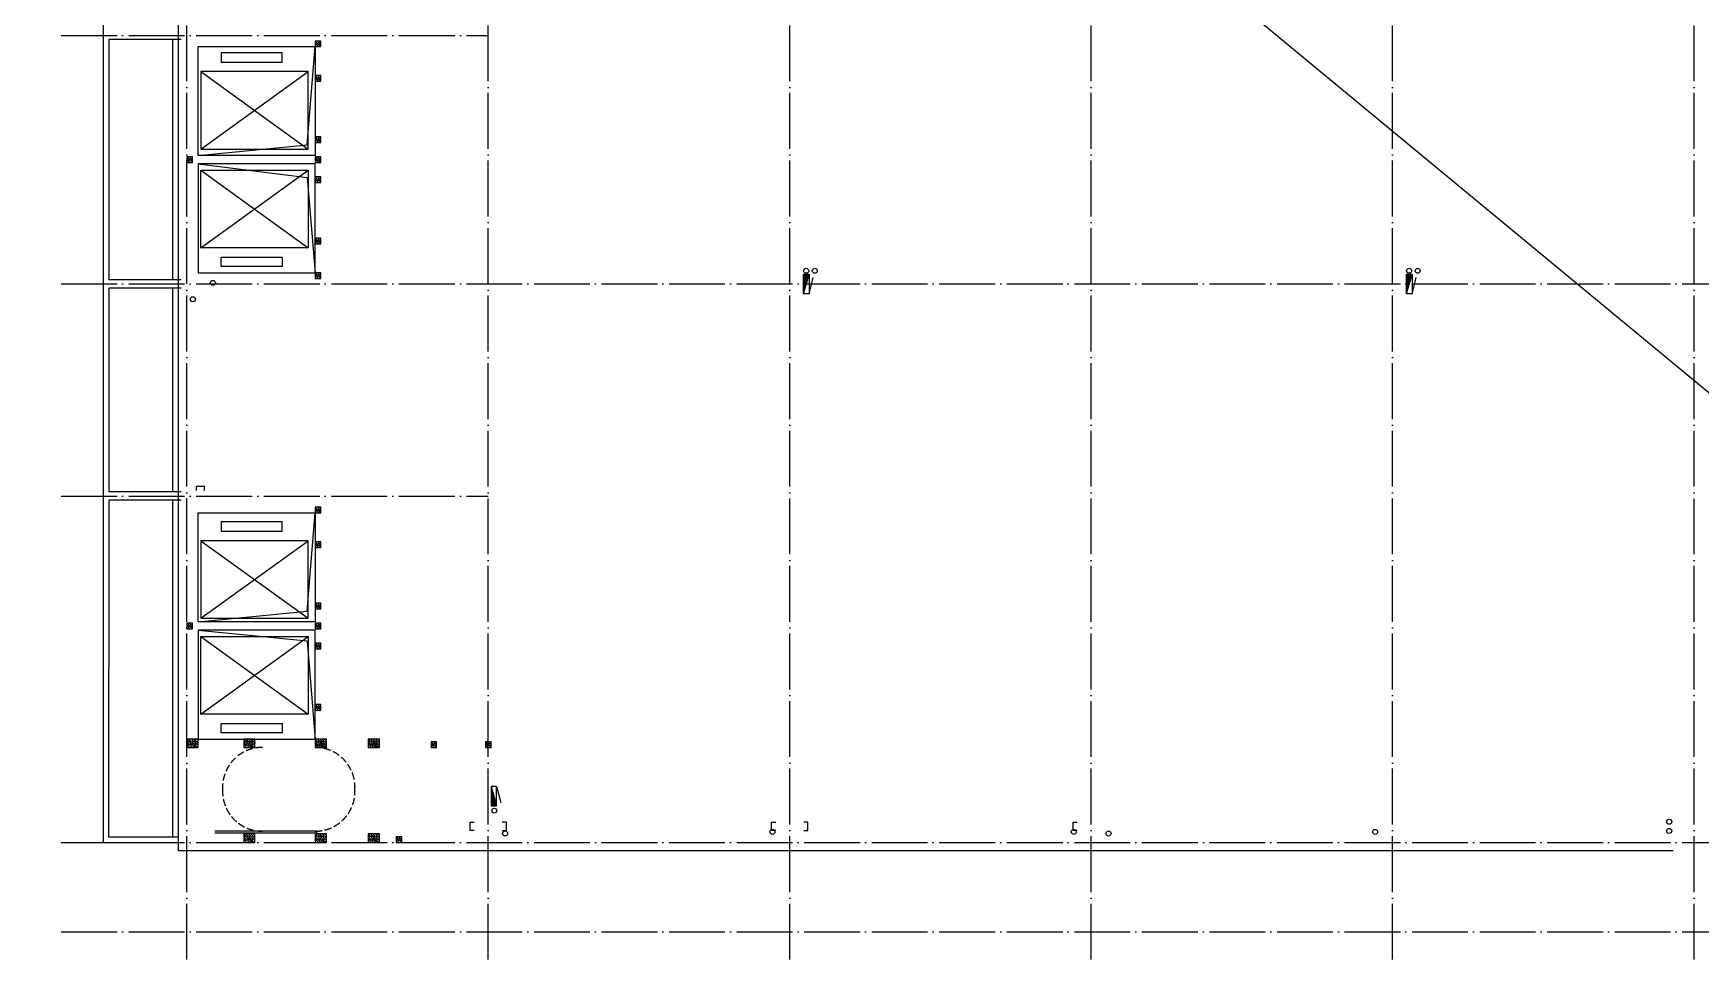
# Model space of a CAD drawing. Extents: x 6843040 to 15500510, y -6507076 to -4940511.
# Drawn here: x 8049001 to 8108738, y -5554702 to -5521528 of the extents above; entities that cross this region are included whole.
import ezdxf

# ---------------------------------------------------------------- set-up
doc = ezdxf.new("R2010")
doc.units = 0
doc.header["$LTSCALE"] = 1000
doc.header["$MEASUREMENT"] = 0
doc.linetypes.add('DASH', pattern=[0.35, 0.25, -0.1])
doc.linetypes.add('DOTE', pattern=[2.42, 2, -0.2, 0.02, -0.2])
for name, color, linetype in [('COLUMN', 10, 'Continuous'), ('DIM_SYMB', 3, 'Continuous'), ('DOTE', 8, 'DOTE'), ('E_LINE_6', 11, 'Continuous'), ('EQUIP_消火栓', 7, 'Continuous'), ('EVTR', 2, 'Continuous'), ('FLOOR', 9, 'Continuous'), ('plan-1', 40, 'Continuous'), ('PUB_HATCH', 8, 'Continuous'), ('S_SURFACE', 6, 'Continuous'), ('STAIR', 2, 'Continuous'), ('VPIPE-消防', 1, 'Continuous'), ('VPIPE-雨水', 4, 'Continuous'), ('建筑细线', 5, 'Continuous')]:
    doc.layers.add(name, color=color, linetype=linetype)
doc.layers.add('DIM_MODI', color=6, linetype='Continuous', plot=False)

# ---------------------------------------------------------------- blocks, each defined once
blk = doc.blocks.new('2GZ')
at = {"layer": 'PUB_HATCH'}
h = blk.add_hatch(dxfattribs=at)
h.set_pattern_fill('钢筋混凝土', color=256, scale=25, angle=90, style=0)
h.set_pattern_definition([(134.999998, (-1437775.3, -19107.36), (-44.194175, -44.194172), []), (140, (-1437775.3, -19107.36), (15.68804, 179.315045), [18.75, -206.25]), (85, (-1437775.3, -19107.36), (-188.048035, -34.68783), [15, -165]), (190.4514, (-1437774, -19092.42), (-172.35988, 144.62735), [15.93505, -175.28553]), (136.1842, (-1437825.3, -19107.36), (41.37976, 266.81026), [28.125, -309.375]), (186.6356, (-1437821.85, -19085.13), (-243.52946, 233.66568), [23.90257, -262.92825]), (81.1842, (-1437825.3, -19107.36), (-243.52964, 233.6655), [22.5, -247.5]), (111, (-1437812.8, -19082.36), (100.65473, 149.22676), [18.75, -206.25]), (56, (-1437812.8, -19082.36), (-181.28751, 60.82884), [15, -165]), (161.4514, (-1437804.41, -19069.93), (-80.63262, 210.05566), [15.93505, -175.28553]), (127.499998, (-1437775.3, -19107.36), (-83.223463, 3.039967), [0, -163, 0, -167.5, 0, -165.625]), (97.499998, (-1437775.3, -19107.36), (-98.602926, 65.767388), [0, -95.5, 0, -159.25, 0, -63.125]), (57.499998, (-1437775.3, -19163.11), (5.638722, 133.455609), [0, -62.5, 0, -195, 0, -258.75]), (47.499998, (-1437775.3, -19188.11), (-25.02624, 145.796543), [0, -81.25, 0, -129.5, 0, -183.75])])
edge = h.paths.add_edge_path()
edge.add_line((-1131359, 248374), (-1131559, 248374))
edge.add_line((-1131359, 248374), (-1131359, 248574))
edge.add_line((-1131359, 248574), (-1131559, 248574))
edge.add_line((-1131559, 248574), (-1131559, 248374))
h = blk.add_hatch(dxfattribs=at)
h.set_pattern_fill('钢筋混凝土', color=256, scale=25, angle=90, style=0)
h.set_pattern_definition([(134.999998, (-1437775.3, -20342.36), (-44.194175, -44.194172), []), (140, (-1437775.3, -20342.36), (15.68804, 179.315045), [18.75, -206.25]), (85, (-1437775.3, -20342.36), (-188.048035, -34.68783), [15, -165]), (190.4514, (-1437774, -20327.42), (-172.35988, 144.62735), [15.93505, -175.28553]), (136.1842, (-1437825.3, -20342.36), (41.37976, 266.81026), [28.125, -309.375]), (186.6356, (-1437821.85, -20320.13), (-243.52946, 233.66568), [23.90257, -262.92825]), (81.1842, (-1437825.3, -20342.36), (-243.52964, 233.6655), [22.5, -247.5]), (111, (-1437812.8, -20317.36), (100.65473, 149.22676), [18.75, -206.25]), (56, (-1437812.8, -20317.36), (-181.28751, 60.82884), [15, -165]), (161.4514, (-1437804.41, -20304.93), (-80.63262, 210.05566), [15.93505, -175.28553]), (127.499998, (-1437775.3, -20342.36), (-83.223463, 3.039967), [0, -163, 0, -167.5, 0, -165.625]), (97.499998, (-1437775.3, -20342.36), (-98.602926, 65.767388), [0, -95.5, 0, -159.25, 0, -63.125]), (57.499998, (-1437775.3, -20398.11), (5.638722, 133.455609), [0, -62.5, 0, -195, 0, -258.75]), (47.499998, (-1437775.3, -20423.11), (-25.02624, 145.796543), [0, -81.25, 0, -129.5, 0, -183.75])])
edge = h.paths.add_edge_path()
edge.add_line((-1131359, 247139), (-1131559, 247139))
edge.add_line((-1131359, 247139), (-1131359, 247339))
edge.add_line((-1131359, 247339), (-1131559, 247339))
edge.add_line((-1131559, 247339), (-1131559, 247139))
h = blk.add_hatch(dxfattribs=at)
h.set_pattern_fill('钢筋混凝土', color=256, scale=25, angle=90, style=0)
h.set_pattern_definition([(134.999998, (-1437775.3, -22542.36), (-44.194175, -44.194172), []), (140, (-1437775.3, -22542.36), (15.68804, 179.315045), [18.75, -206.25]), (85, (-1437775.3, -22542.36), (-188.048035, -34.68783), [15, -165]), (190.4514, (-1437774, -22527.42), (-172.35988, 144.62735), [15.93505, -175.28553]), (136.1842, (-1437825.3, -22542.36), (41.37976, 266.81026), [28.125, -309.375]), (186.6356, (-1437821.85, -22520.13), (-243.52946, 233.66568), [23.90257, -262.92825]), (81.1842, (-1437825.3, -22542.36), (-243.52964, 233.6655), [22.5, -247.5]), (111, (-1437812.8, -22517.36), (100.65473, 149.22676), [18.75, -206.25]), (56, (-1437812.8, -22517.36), (-181.28751, 60.82884), [15, -165]), (161.4514, (-1437804.42, -22504.93), (-80.63262, 210.05566), [15.93505, -175.28553]), (127.499998, (-1437775.3, -22542.36), (-83.223463, 3.039967), [0, -163, 0, -167.5, 0, -165.625]), (97.499998, (-1437775.3, -22542.36), (-98.602926, 65.767388), [0, -95.5, 0, -159.25, 0, -63.125]), (57.499998, (-1437775.3, -22598.11), (5.638722, 133.455609), [0, -62.5, 0, -195, 0, -258.75]), (47.499998, (-1437775.3, -22623.11), (-25.02624, 145.796543), [0, -81.25, 0, -129.5, 0, -183.75])])
edge = h.paths.add_edge_path()
edge.add_line((-1131359, 244939), (-1131559, 244939))
edge.add_line((-1131359, 244939), (-1131359, 245139))
edge.add_line((-1131359, 245139), (-1131559, 245139))
edge.add_line((-1131559, 245139), (-1131559, 244939))
h = blk.add_hatch(dxfattribs=at)
h.set_pattern_fill('钢筋混凝土', color=256, scale=25, angle=90, style=0)
h.set_pattern_definition([(134.999998, (-1442375.3, -23257.36), (-44.194175, -44.194172), []), (140, (-1442375.3, -23257.36), (15.68804, 179.315045), [18.75, -206.25]), (85, (-1442375.3, -23257.36), (-188.048035, -34.68783), [15, -165]), (190.4514, (-1442374, -23242.42), (-172.35988, 144.62735), [15.93505, -175.28553]), (136.1842, (-1442425.3, -23257.36), (41.37976, 266.81026), [28.125, -309.375]), (186.6356, (-1442421.85, -23235.13), (-243.52946, 233.66568), [23.90257, -262.92825]), (81.1842, (-1442425.3, -23257.36), (-243.52964, 233.6655), [22.5, -247.5]), (111, (-1442412.8, -23232.36), (100.65473, 149.22676), [18.75, -206.25]), (56, (-1442412.8, -23232.36), (-181.28751, 60.82884), [15, -165]), (161.4514, (-1442404.41, -23219.93), (-80.63262, 210.05566), [15.93505, -175.28553]), (127.499998, (-1442375.3, -23257.36), (-83.223463, 3.039967), [0, -163, 0, -167.5, 0, -165.625]), (97.499998, (-1442375.3, -23257.36), (-98.602926, 65.767388), [0, -95.5, 0, -159.25, 0, -63.125]), (57.499998, (-1442375.3, -23313.11), (5.638722, 133.455609), [0, -62.5, 0, -195, 0, -258.75]), (47.499998, (-1442375.3, -23338.11), (-25.02624, 145.796543), [0, -81.25, 0, -129.5, 0, -183.75])])
edge = h.paths.add_edge_path()
edge.add_line((-1135959, 244224), (-1136159, 244224))
edge.add_line((-1135959, 244224), (-1135959, 244424))
edge.add_line((-1135959, 244424), (-1136159, 244424))
edge.add_line((-1136159, 244424), (-1136159, 244224))
h = blk.add_hatch(dxfattribs=at)
h.set_pattern_fill('钢筋混凝土', color=256, scale=25, angle=90, style=0)
h.set_pattern_definition([(134.999998, (-1437775.3, -23257.36), (-44.194175, -44.194172), []), (140, (-1437775.3, -23257.36), (15.68804, 179.315045), [18.75, -206.25]), (85, (-1437775.3, -23257.36), (-188.048035, -34.68783), [15, -165]), (190.4514, (-1437774, -23242.42), (-172.35988, 144.62735), [15.93505, -175.28553]), (136.1842, (-1437825.3, -23257.36), (41.37976, 266.81026), [28.125, -309.375]), (186.6356, (-1437821.85, -23235.13), (-243.52946, 233.66568), [23.90257, -262.92825]), (81.1842, (-1437825.3, -23257.36), (-243.52964, 233.6655), [22.5, -247.5]), (111, (-1437812.8, -23232.36), (100.65473, 149.22676), [18.75, -206.25]), (56, (-1437812.8, -23232.36), (-181.28751, 60.82884), [15, -165]), (161.4514, (-1437804.41, -23219.93), (-80.63262, 210.05566), [15.93505, -175.28553]), (127.499998, (-1437775.3, -23257.36), (-83.223463, 3.039967), [0, -163, 0, -167.5, 0, -165.625]), (97.499998, (-1437775.3, -23257.36), (-98.602926, 65.767388), [0, -95.5, 0, -159.25, 0, -63.125]), (57.499998, (-1437775.3, -23313.11), (5.638722, 133.455609), [0, -62.5, 0, -195, 0, -258.75]), (47.499998, (-1437775.3, -23338.11), (-25.02624, 145.796543), [0, -81.25, 0, -129.5, 0, -183.75])])
edge = h.paths.add_edge_path()
edge.add_line((-1131359, 244224), (-1131559, 244224))
edge.add_line((-1131359, 244224), (-1131359, 244424))
edge.add_line((-1131359, 244424), (-1131559, 244424))
edge.add_line((-1131559, 244424), (-1131559, 244224))
h = blk.add_hatch(dxfattribs=at)
h.set_pattern_fill('钢筋混凝土', color=256, scale=25, angle=90, style=0)
h.set_pattern_definition([(134.999998, (-1437775.3, -23972.36), (-44.194175, -44.194172), []), (140, (-1437775.3, -23972.36), (15.68804, 179.315045), [18.75, -206.25]), (85, (-1437775.3, -23972.36), (-188.048035, -34.68783), [15, -165]), (190.4514, (-1437774, -23957.42), (-172.35988, 144.62735), [15.93505, -175.28553]), (136.1842, (-1437825.3, -23972.36), (41.37976, 266.81026), [28.125, -309.375]), (186.6356, (-1437821.85, -23950.13), (-243.52946, 233.66568), [23.90257, -262.92825]), (81.1842, (-1437825.3, -23972.36), (-243.52964, 233.6655), [22.5, -247.5]), (111, (-1437812.8, -23947.36), (100.65473, 149.22676), [18.75, -206.25]), (56, (-1437812.8, -23947.36), (-181.28751, 60.82884), [15, -165]), (161.4514, (-1437804.41, -23934.93), (-80.63262, 210.05566), [15.93505, -175.28553]), (127.499998, (-1437775.3, -23972.36), (-83.223463, 3.039967), [0, -163, 0, -167.5, 0, -165.625]), (97.499998, (-1437775.3, -23972.36), (-98.602926, 65.767388), [0, -95.5, 0, -159.25, 0, -63.125]), (57.499998, (-1437775.3, -24028.11), (5.638722, 133.455609), [0, -62.5, 0, -195, 0, -258.75]), (47.499998, (-1437775.3, -24053.11), (-25.02624, 145.796543), [0, -81.25, 0, -129.5, 0, -183.75])])
edge = h.paths.add_edge_path()
edge.add_line((-1131359, 243509), (-1131559, 243509))
edge.add_line((-1131359, 243509), (-1131359, 243709))
edge.add_line((-1131359, 243709), (-1131559, 243709))
edge.add_line((-1131559, 243709), (-1131559, 243509))
h = blk.add_hatch(dxfattribs=at)
h.set_pattern_fill('钢筋混凝土', color=256, scale=25, angle=90, style=0)
h.set_pattern_definition([(134.999998, (-1437775.3, -26172.36), (-44.194175, -44.194172), []), (140, (-1437775.3, -26172.36), (15.68804, 179.315045), [18.75, -206.25]), (85, (-1437775.3, -26172.36), (-188.048035, -34.68783), [15, -165]), (190.4514, (-1437774, -26157.42), (-172.35988, 144.62735), [15.93505, -175.28553]), (136.1842, (-1437825.3, -26172.36), (41.37976, 266.81026), [28.125, -309.375]), (186.6356, (-1437821.85, -26150.13), (-243.52946, 233.66568), [23.90257, -262.92825]), (81.1842, (-1437825.3, -26172.36), (-243.52964, 233.6655), [22.5, -247.5]), (111, (-1437812.8, -26147.36), (100.65473, 149.22676), [18.75, -206.25]), (56, (-1437812.8, -26147.36), (-181.28751, 60.82884), [15, -165]), (161.4514, (-1437804.42, -26134.93), (-80.63262, 210.05566), [15.93505, -175.28553]), (127.499998, (-1437775.3, -26172.36), (-83.223463, 3.039967), [0, -163, 0, -167.5, 0, -165.625]), (97.499998, (-1437775.3, -26172.36), (-98.602926, 65.767388), [0, -95.5, 0, -159.25, 0, -63.125]), (57.499998, (-1437775.3, -26228.11), (5.638722, 133.455609), [0, -62.5, 0, -195, 0, -258.75]), (47.499998, (-1437775.3, -26253.11), (-25.02624, 145.796543), [0, -81.25, 0, -129.5, 0, -183.75])])
edge = h.paths.add_edge_path()
edge.add_line((-1131359, 241309), (-1131559, 241309))
edge.add_line((-1131359, 241309), (-1131359, 241509))
edge.add_line((-1131359, 241509), (-1131559, 241509))
edge.add_line((-1131559, 241509), (-1131559, 241309))
h = blk.add_hatch(dxfattribs=at)
h.set_pattern_fill('钢筋混凝土', color=256, scale=25, angle=90, style=0)
h.set_pattern_definition([(134.999998, (-1437775.3, -27407.36), (-44.194175, -44.194172), []), (140, (-1437775.3, -27407.36), (15.68804, 179.315045), [18.75, -206.25]), (85, (-1437775.3, -27407.36), (-188.048035, -34.68783), [15, -165]), (190.4514, (-1437774, -27392.42), (-172.35988, 144.62735), [15.93505, -175.28553]), (136.1842, (-1437825.3, -27407.36), (41.37976, 266.81026), [28.125, -309.375]), (186.6356, (-1437821.85, -27385.13), (-243.52946, 233.66568), [23.90257, -262.92825]), (81.1842, (-1437825.3, -27407.36), (-243.52964, 233.6655), [22.5, -247.5]), (111, (-1437812.8, -27382.36), (100.65473, 149.22676), [18.75, -206.25]), (56, (-1437812.8, -27382.36), (-181.28751, 60.82884), [15, -165]), (161.4514, (-1437804.42, -27369.93), (-80.63262, 210.05566), [15.93505, -175.28553]), (127.499998, (-1437775.3, -27407.36), (-83.223463, 3.039967), [0, -163, 0, -167.5, 0, -165.625]), (97.499998, (-1437775.3, -27407.36), (-98.602926, 65.767388), [0, -95.5, 0, -159.25, 0, -63.125]), (57.499998, (-1437775.3, -27463.11), (5.638722, 133.455609), [0, -62.5, 0, -195, 0, -258.75]), (47.499998, (-1437775.3, -27488.11), (-25.02624, 145.796543), [0, -81.25, 0, -129.5, 0, -183.75])])
edge = h.paths.add_edge_path()
edge.add_line((-1131359, 240074), (-1131559, 240074))
edge.add_line((-1131359, 240074), (-1131359, 240274))
edge.add_line((-1131359, 240274), (-1131559, 240274))
edge.add_line((-1131559, 240274), (-1131559, 240074))
h = blk.add_hatch(dxfattribs=at)
h.set_pattern_fill('钢筋混凝土', color=256, scale=25, angle=90, style=0)
h.set_pattern_definition([(134.999998, (-1437775.3, -35807.36), (-44.194175, -44.194172), []), (140, (-1437775.3, -35807.36), (15.68804, 179.315045), [18.75, -206.25]), (85, (-1437775.3, -35807.36), (-188.048035, -34.68783), [15, -165]), (190.4514, (-1437774, -35792.42), (-172.35988, 144.62735), [15.93505, -175.28553]), (136.1842, (-1437825.3, -35807.36), (41.37976, 266.81026), [28.125, -309.375]), (186.6356, (-1437821.85, -35785.13), (-243.52946, 233.66568), [23.90257, -262.92825]), (81.1842, (-1437825.3, -35807.36), (-243.52964, 233.6655), [22.5, -247.5]), (111, (-1437812.8, -35782.36), (100.65473, 149.22676), [18.75, -206.25]), (56, (-1437812.8, -35782.36), (-181.28751, 60.82884), [15, -165]), (161.4514, (-1437804.41, -35769.93), (-80.63262, 210.05566), [15.93505, -175.28553]), (127.499998, (-1437775.3, -35807.36), (-83.223463, 3.039967), [0, -163, 0, -167.5, 0, -165.625]), (97.499998, (-1437775.3, -35807.36), (-98.602926, 65.767388), [0, -95.5, 0, -159.25, 0, -63.125]), (57.499998, (-1437775.3, -35863.11), (5.638722, 133.455609), [0, -62.5, 0, -195, 0, -258.75]), (47.499998, (-1437775.3, -35888.11), (-25.02624, 145.796543), [0, -81.25, 0, -129.5, 0, -183.75])])
edge = h.paths.add_edge_path()
edge.add_line((-1131359, 231674), (-1131559, 231674))
edge.add_line((-1131359, 231674), (-1131359, 231874))
edge.add_line((-1131359, 231874), (-1131559, 231874))
edge.add_line((-1131559, 231874), (-1131559, 231674))
h = blk.add_hatch(dxfattribs=at)
h.set_pattern_fill('钢筋混凝土', color=256, scale=25, angle=90, style=0)
h.set_pattern_definition([(134.999998, (-1437775.3, -37042.36), (-44.194175, -44.194172), []), (140, (-1437775.3, -37042.36), (15.68804, 179.315045), [18.75, -206.25]), (85, (-1437775.3, -37042.36), (-188.048035, -34.68783), [15, -165]), (190.4514, (-1437774, -37027.42), (-172.35988, 144.62735), [15.93505, -175.28553]), (136.1842, (-1437825.3, -37042.36), (41.37976, 266.81026), [28.125, -309.375]), (186.6356, (-1437821.85, -37020.13), (-243.52946, 233.66568), [23.90257, -262.92825]), (81.1842, (-1437825.3, -37042.36), (-243.52964, 233.6655), [22.5, -247.5]), (111, (-1437812.8, -37017.36), (100.65473, 149.22676), [18.75, -206.25]), (56, (-1437812.8, -37017.36), (-181.28751, 60.82884), [15, -165]), (161.4514, (-1437804.41, -37004.93), (-80.63262, 210.05566), [15.93505, -175.28553]), (127.499998, (-1437775.3, -37042.36), (-83.223463, 3.039967), [0, -163, 0, -167.5, 0, -165.625]), (97.499998, (-1437775.3, -37042.36), (-98.602926, 65.767388), [0, -95.5, 0, -159.25, 0, -63.125]), (57.499998, (-1437775.3, -37098.11), (5.638722, 133.455609), [0, -62.5, 0, -195, 0, -258.75]), (47.499998, (-1437775.3, -37123.11), (-25.02624, 145.796543), [0, -81.25, 0, -129.5, 0, -183.75])])
edge = h.paths.add_edge_path()
edge.add_line((-1131359, 230439), (-1131559, 230439))
edge.add_line((-1131359, 230439), (-1131359, 230639))
edge.add_line((-1131359, 230639), (-1131559, 230639))
edge.add_line((-1131559, 230639), (-1131559, 230439))
h = blk.add_hatch(dxfattribs=at)
h.set_pattern_fill('钢筋混凝土', color=256, scale=25, angle=90, style=0)
h.set_pattern_definition([(134.999998, (-1437775.3, -39242.36), (-44.194175, -44.194172), []), (140, (-1437775.3, -39242.36), (15.68804, 179.315045), [18.75, -206.25]), (85, (-1437775.3, -39242.36), (-188.048035, -34.68783), [15, -165]), (190.4514, (-1437774, -39227.42), (-172.35988, 144.62735), [15.93505, -175.28553]), (136.1842, (-1437825.3, -39242.36), (41.37976, 266.81026), [28.125, -309.375]), (186.6356, (-1437821.85, -39220.13), (-243.52946, 233.66568), [23.90257, -262.92825]), (81.1842, (-1437825.3, -39242.36), (-243.52964, 233.6655), [22.5, -247.5]), (111, (-1437812.8, -39217.36), (100.65473, 149.22676), [18.75, -206.25]), (56, (-1437812.8, -39217.36), (-181.28751, 60.82884), [15, -165]), (161.4514, (-1437804.42, -39204.93), (-80.63262, 210.05566), [15.93505, -175.28553]), (127.499998, (-1437775.3, -39242.36), (-83.223463, 3.039967), [0, -163, 0, -167.5, 0, -165.625]), (97.499998, (-1437775.3, -39242.36), (-98.602926, 65.767388), [0, -95.5, 0, -159.25, 0, -63.125]), (57.499998, (-1437775.3, -39298.11), (5.638722, 133.455609), [0, -62.5, 0, -195, 0, -258.75]), (47.499998, (-1437775.3, -39323.11), (-25.02624, 145.796543), [0, -81.25, 0, -129.5, 0, -183.75])])
edge = h.paths.add_edge_path()
edge.add_line((-1131359, 228239), (-1131559, 228239))
edge.add_line((-1131359, 228239), (-1131359, 228439))
edge.add_line((-1131359, 228439), (-1131559, 228439))
edge.add_line((-1131559, 228439), (-1131559, 228239))
h = blk.add_hatch(dxfattribs=at)
h.set_pattern_fill('钢筋混凝土', color=256, scale=25, angle=90, style=0)
h.set_pattern_definition([(134.999998, (-1442375.3, -39957.36), (-44.194175, -44.194172), []), (140, (-1442375.3, -39957.36), (15.68804, 179.315045), [18.75, -206.25]), (85, (-1442375.3, -39957.36), (-188.048035, -34.68783), [15, -165]), (190.4514, (-1442374, -39942.42), (-172.35988, 144.62735), [15.93505, -175.28553]), (136.1842, (-1442425.3, -39957.36), (41.37976, 266.81026), [28.125, -309.375]), (186.6356, (-1442421.85, -39935.13), (-243.52946, 233.66568), [23.90257, -262.92825]), (81.1842, (-1442425.3, -39957.36), (-243.52964, 233.6655), [22.5, -247.5]), (111, (-1442412.8, -39932.36), (100.65473, 149.22676), [18.75, -206.25]), (56, (-1442412.8, -39932.36), (-181.28751, 60.82884), [15, -165]), (161.4514, (-1442404.41, -39919.93), (-80.63262, 210.05566), [15.93505, -175.28553]), (127.499998, (-1442375.3, -39957.36), (-83.223463, 3.039967), [0, -163, 0, -167.5, 0, -165.625]), (97.499998, (-1442375.3, -39957.36), (-98.602926, 65.767388), [0, -95.5, 0, -159.25, 0, -63.125]), (57.499998, (-1442375.3, -40013.11), (5.638722, 133.455609), [0, -62.5, 0, -195, 0, -258.75]), (47.499998, (-1442375.3, -40038.11), (-25.02624, 145.796543), [0, -81.25, 0, -129.5, 0, -183.75])])
edge = h.paths.add_edge_path()
edge.add_line((-1135959, 227524), (-1136159, 227524))
edge.add_line((-1135959, 227524), (-1135959, 227724))
edge.add_line((-1135959, 227724), (-1136159, 227724))
edge.add_line((-1136159, 227724), (-1136159, 227524))
h = blk.add_hatch(dxfattribs=at)
h.set_pattern_fill('钢筋混凝土', color=256, scale=25, angle=90, style=0)
h.set_pattern_definition([(134.999998, (-1437775.3, -39957.36), (-44.194175, -44.194172), []), (140, (-1437775.3, -39957.36), (15.68804, 179.315045), [18.75, -206.25]), (85, (-1437775.3, -39957.36), (-188.048035, -34.68783), [15, -165]), (190.4514, (-1437774, -39942.42), (-172.35988, 144.62735), [15.93505, -175.28553]), (136.1842, (-1437825.3, -39957.36), (41.37976, 266.81026), [28.125, -309.375]), (186.6356, (-1437821.85, -39935.13), (-243.52946, 233.66568), [23.90257, -262.92825]), (81.1842, (-1437825.3, -39957.36), (-243.52964, 233.6655), [22.5, -247.5]), (111, (-1437812.8, -39932.36), (100.65473, 149.22676), [18.75, -206.25]), (56, (-1437812.8, -39932.36), (-181.28751, 60.82884), [15, -165]), (161.4514, (-1437804.41, -39919.93), (-80.63262, 210.05566), [15.93505, -175.28553]), (127.499998, (-1437775.3, -39957.36), (-83.223463, 3.039967), [0, -163, 0, -167.5, 0, -165.625]), (97.499998, (-1437775.3, -39957.36), (-98.602926, 65.767388), [0, -95.5, 0, -159.25, 0, -63.125]), (57.499998, (-1437775.3, -40013.11), (5.638722, 133.455609), [0, -62.5, 0, -195, 0, -258.75]), (47.499998, (-1437775.3, -40038.11), (-25.02624, 145.796543), [0, -81.25, 0, -129.5, 0, -183.75])])
edge = h.paths.add_edge_path()
edge.add_line((-1131359, 227524), (-1131559, 227524))
edge.add_line((-1131359, 227524), (-1131359, 227724))
edge.add_line((-1131359, 227724), (-1131559, 227724))
edge.add_line((-1131559, 227724), (-1131559, 227524))
h = blk.add_hatch(dxfattribs=at)
h.set_pattern_fill('钢筋混凝土', color=256, scale=25, angle=90, style=0)
h.set_pattern_definition([(134.999998, (-1437775.3, -40672.36), (-44.194175, -44.194172), []), (140, (-1437775.3, -40672.36), (15.68804, 179.315045), [18.75, -206.25]), (85, (-1437775.3, -40672.36), (-188.048035, -34.68783), [15, -165]), (190.4514, (-1437774, -40657.42), (-172.35988, 144.62735), [15.93505, -175.28553]), (136.1842, (-1437825.3, -40672.36), (41.37976, 266.81026), [28.125, -309.375]), (186.6356, (-1437821.85, -40650.13), (-243.52946, 233.66568), [23.90257, -262.92825]), (81.1842, (-1437825.3, -40672.36), (-243.52964, 233.6655), [22.5, -247.5]), (111, (-1437812.8, -40647.36), (100.65473, 149.22676), [18.75, -206.25]), (56, (-1437812.8, -40647.36), (-181.28751, 60.82884), [15, -165]), (161.4514, (-1437804.41, -40634.93), (-80.63262, 210.05566), [15.93505, -175.28553]), (127.499998, (-1437775.3, -40672.36), (-83.223463, 3.039967), [0, -163, 0, -167.5, 0, -165.625]), (97.499998, (-1437775.3, -40672.36), (-98.602926, 65.767388), [0, -95.5, 0, -159.25, 0, -63.125]), (57.499998, (-1437775.3, -40728.11), (5.638722, 133.455609), [0, -62.5, 0, -195, 0, -258.75]), (47.499998, (-1437775.3, -40753.11), (-25.02624, 145.796543), [0, -81.25, 0, -129.5, 0, -183.75])])
edge = h.paths.add_edge_path()
edge.add_line((-1131359, 226809), (-1131559, 226809))
edge.add_line((-1131359, 226809), (-1131359, 227009))
edge.add_line((-1131359, 227009), (-1131559, 227009))
edge.add_line((-1131559, 227009), (-1131559, 226809))
h = blk.add_hatch(dxfattribs=at)
h.set_pattern_fill('钢筋混凝土', color=256, scale=25, angle=90, style=0)
h.set_pattern_definition([(134.999998, (-1437775.3, -42872.36), (-44.194175, -44.194172), []), (140, (-1437775.3, -42872.36), (15.68804, 179.315045), [18.75, -206.25]), (85, (-1437775.3, -42872.36), (-188.048035, -34.68783), [15, -165]), (190.4514, (-1437774, -42857.42), (-172.35988, 144.62735), [15.93505, -175.28553]), (136.1842, (-1437825.3, -42872.36), (41.37976, 266.81026), [28.125, -309.375]), (186.6356, (-1437821.85, -42850.13), (-243.52946, 233.66568), [23.90257, -262.92825]), (81.1842, (-1437825.3, -42872.36), (-243.52964, 233.6655), [22.5, -247.5]), (111, (-1437812.8, -42847.36), (100.65473, 149.22676), [18.75, -206.25]), (56, (-1437812.8, -42847.36), (-181.28751, 60.82884), [15, -165]), (161.4514, (-1437804.42, -42834.93), (-80.63262, 210.05566), [15.93505, -175.28553]), (127.499998, (-1437775.3, -42872.36), (-83.223463, 3.039967), [0, -163, 0, -167.5, 0, -165.625]), (97.499998, (-1437775.3, -42872.36), (-98.602926, 65.767388), [0, -95.5, 0, -159.25, 0, -63.125]), (57.499998, (-1437775.3, -42928.11), (5.638722, 133.455609), [0, -62.5, 0, -195, 0, -258.75]), (47.499998, (-1437775.3, -42953.11), (-25.02624, 145.796543), [0, -81.25, 0, -129.5, 0, -183.75])])
edge = h.paths.add_edge_path()
edge.add_line((-1131359, 224609), (-1131559, 224609))
edge.add_line((-1131359, 224609), (-1131359, 224809))
edge.add_line((-1131359, 224809), (-1131559, 224809))
edge.add_line((-1131559, 224809), (-1131559, 224609))
h = blk.add_hatch(dxfattribs=at)
h.set_pattern_fill('钢筋混凝土', color=256, scale=25, angle=90, style=0)
h.set_pattern_definition([(134.999998, (-1442375.3, -44207.36), (-44.194175, -44.194172), []), (140, (-1442375.3, -44207.36), (15.68804, 179.315045), [18.75, -206.25]), (85, (-1442375.3, -44207.36), (-188.048035, -34.68783), [15, -165]), (190.4514, (-1442374, -44192.42), (-172.35988, 144.62735), [15.93505, -175.28553]), (136.1842, (-1442425.3, -44207.36), (41.37976, 266.81026), [28.125, -309.375]), (186.6356, (-1442421.85, -44185.13), (-243.52946, 233.66568), [23.90257, -262.92825]), (81.1842, (-1442425.3, -44207.36), (-243.52964, 233.6655), [22.5, -247.5]), (111, (-1442412.8, -44182.36), (100.65473, 149.22676), [18.75, -206.25]), (56, (-1442412.8, -44182.36), (-181.28751, 60.82884), [15, -165]), (161.4514, (-1442404.42, -44169.93), (-80.63262, 210.05566), [15.93505, -175.28553]), (127.499998, (-1442375.3, -44207.36), (-83.223463, 3.039967), [0, -163, 0, -167.5, 0, -165.625]), (97.499998, (-1442375.3, -44207.36), (-98.602926, 65.767388), [0, -95.5, 0, -159.25, 0, -63.125]), (57.499998, (-1442375.3, -44263.11), (5.638722, 133.455609), [0, -62.5, 0, -195, 0, -258.75]), (47.499998, (-1442375.3, -44288.11), (-25.02624, 145.796543), [0, -81.25, 0, -129.5, 0, -183.75])])
edge = h.paths.add_edge_path()
edge.add_line((-1135759, 223274), (-1136159, 223274))
edge.add_line((-1135759, 223274), (-1135759, 223574))
edge.add_line((-1135759, 223574), (-1136159, 223574))
edge.add_line((-1136159, 223574), (-1136159, 223274))
h = blk.add_hatch(dxfattribs=at)
h.set_pattern_fill('钢筋混凝土', color=256, scale=25, angle=90, style=0)
h.set_pattern_definition([(134.999998, (-1440335.3, -44207.36), (-44.194175, -44.194172), []), (140, (-1440335.3, -44207.36), (15.68804, 179.315045), [18.75, -206.25]), (85, (-1440335.3, -44207.36), (-188.048035, -34.68783), [15, -165]), (190.4514, (-1440334, -44192.42), (-172.35988, 144.62735), [15.93505, -175.28553]), (136.1842, (-1440385.3, -44207.36), (41.37976, 266.81026), [28.125, -309.375]), (186.6356, (-1440381.85, -44185.13), (-243.52946, 233.66568), [23.90257, -262.92825]), (81.1842, (-1440385.3, -44207.36), (-243.52964, 233.6655), [22.5, -247.5]), (111, (-1440372.8, -44182.36), (100.65473, 149.22676), [18.75, -206.25]), (56, (-1440372.8, -44182.36), (-181.28751, 60.82884), [15, -165]), (161.4514, (-1440364.42, -44169.93), (-80.63262, 210.05566), [15.93505, -175.28553]), (127.499998, (-1440335.3, -44207.36), (-83.223463, 3.039967), [0, -163, 0, -167.5, 0, -165.625]), (97.499998, (-1440335.3, -44207.36), (-98.602926, 65.767388), [0, -95.5, 0, -159.25, 0, -63.125]), (57.499998, (-1440335.3, -44263.11), (5.638722, 133.455609), [0, -62.5, 0, -195, 0, -258.75]), (47.499998, (-1440335.3, -44288.11), (-25.02624, 145.796543), [0, -81.25, 0, -129.5, 0, -183.75])])
edge = h.paths.add_edge_path()
edge.add_line((-1133719, 223274), (-1134119, 223274))
edge.add_line((-1133719, 223274), (-1133719, 223574))
edge.add_line((-1133719, 223574), (-1134119, 223574))
edge.add_line((-1134119, 223574), (-1134119, 223274))
h = blk.add_hatch(dxfattribs=at)
h.set_pattern_fill('钢筋混凝土', color=256, scale=25, angle=90, style=0)
h.set_pattern_definition([(134.999998, (-1437775.3, -44207.36), (-44.194175, -44.194172), []), (140, (-1437775.3, -44207.36), (15.68804, 179.315045), [18.75, -206.25]), (85, (-1437775.3, -44207.36), (-188.048035, -34.68783), [15, -165]), (190.4514, (-1437774, -44192.42), (-172.35988, 144.62735), [15.93505, -175.28553]), (136.1842, (-1437825.3, -44207.36), (41.37976, 266.81026), [28.125, -309.375]), (186.6356, (-1437821.85, -44185.13), (-243.52946, 233.66568), [23.90257, -262.92825]), (81.1842, (-1437825.3, -44207.36), (-243.52964, 233.6655), [22.5, -247.5]), (111, (-1437812.8, -44182.36), (100.65473, 149.22676), [18.75, -206.25]), (56, (-1437812.8, -44182.36), (-181.28751, 60.82884), [15, -165]), (161.4514, (-1437804.42, -44169.93), (-80.63262, 210.05566), [15.93505, -175.28553]), (127.499998, (-1437775.3, -44207.36), (-83.223463, 3.039967), [0, -163, 0, -167.5, 0, -165.625]), (97.499998, (-1437775.3, -44207.36), (-98.602926, 65.767388), [0, -95.5, 0, -159.25, 0, -63.125]), (57.499998, (-1437775.3, -44263.11), (5.638722, 133.455609), [0, -62.5, 0, -195, 0, -258.75]), (47.499998, (-1437775.3, -44288.11), (-25.02624, 145.796543), [0, -81.25, 0, -129.5, 0, -183.75])])
edge = h.paths.add_edge_path()
edge.add_line((-1131159, 223274), (-1131559, 223274))
edge.add_line((-1131159, 223274), (-1131159, 223574))
edge.add_line((-1131159, 223574), (-1131559, 223574))
edge.add_line((-1131559, 223574), (-1131559, 223274))
h = blk.add_hatch(dxfattribs=at)
h.set_pattern_fill('钢筋混凝土', color=256, scale=25, angle=90, style=0)
h.set_pattern_definition([(134.999998, (-1435875.3, -44207.36), (-44.194175, -44.194172), []), (140, (-1435875.3, -44207.36), (15.68804, 179.315045), [18.75, -206.25]), (85, (-1435875.3, -44207.36), (-188.048035, -34.68783), [15, -165]), (190.4514, (-1435874, -44192.42), (-172.35988, 144.62735), [15.93505, -175.28553]), (136.1842, (-1435925.3, -44207.36), (41.37976, 266.81026), [28.125, -309.375]), (186.6356, (-1435921.85, -44185.13), (-243.52946, 233.66568), [23.90257, -262.92825]), (81.1842, (-1435925.3, -44207.36), (-243.52964, 233.6655), [22.5, -247.5]), (111, (-1435912.8, -44182.36), (100.65473, 149.22676), [18.75, -206.25]), (56, (-1435912.8, -44182.36), (-181.28751, 60.82884), [15, -165]), (161.4514, (-1435904.42, -44169.93), (-80.63262, 210.05566), [15.93505, -175.28553]), (127.499998, (-1435875.3, -44207.36), (-83.223463, 3.039967), [0, -163, 0, -167.5, 0, -165.625]), (97.499998, (-1435875.3, -44207.36), (-98.602926, 65.767388), [0, -95.5, 0, -159.25, 0, -63.125]), (57.499998, (-1435875.3, -44263.11), (5.638722, 133.455609), [0, -62.5, 0, -195, 0, -258.75]), (47.499998, (-1435875.3, -44288.11), (-25.02624, 145.796543), [0, -81.25, 0, -129.5, 0, -183.75])])
edge = h.paths.add_edge_path()
edge.add_line((-1129259, 223274), (-1129659, 223274))
edge.add_line((-1129259, 223274), (-1129259, 223574))
edge.add_line((-1129259, 223574), (-1129659, 223574))
edge.add_line((-1129659, 223574), (-1129659, 223274))
h = blk.add_hatch(dxfattribs=at)
h.set_pattern_fill('钢筋混凝土', color=256, scale=25, angle=90, style=0)
h.set_pattern_definition([(134.999998, (-1433625.3, -44207.36), (-44.194175, -44.194172), []), (140, (-1433625.3, -44207.36), (15.68804, 179.315045), [18.75, -206.25]), (85, (-1433625.3, -44207.36), (-188.048035, -34.68783), [15, -165]), (190.4514, (-1433624, -44192.42), (-172.35988, 144.62735), [15.93505, -175.28553]), (136.1842, (-1433675.3, -44207.36), (41.37976, 266.81026), [28.125, -309.375]), (186.6356, (-1433671.85, -44185.13), (-243.52946, 233.66568), [23.90257, -262.92825]), (81.1842, (-1433675.3, -44207.36), (-243.52964, 233.6655), [22.5, -247.5]), (111, (-1433662.8, -44182.36), (100.65473, 149.22676), [18.75, -206.25]), (56, (-1433662.8, -44182.36), (-181.28751, 60.82884), [15, -165]), (161.4514, (-1433654.41, -44169.93), (-80.63262, 210.05566), [15.93505, -175.28553]), (127.499998, (-1433625.3, -44207.36), (-83.223463, 3.039967), [0, -163, 0, -167.5, 0, -165.625]), (97.499998, (-1433625.3, -44207.36), (-98.602926, 65.767388), [0, -95.5, 0, -159.25, 0, -63.125]), (57.499998, (-1433625.3, -44263.11), (5.638722, 133.455609), [0, -62.5, 0, -195, 0, -258.75]), (47.499998, (-1433625.3, -44288.11), (-25.02624, 145.796543), [0, -81.25, 0, -129.5, 0, -183.75])])
edge = h.paths.add_edge_path()
edge.add_line((-1127209, 223274), (-1127409, 223274))
edge.add_line((-1127209, 223274), (-1127209, 223474))
edge.add_line((-1127209, 223474), (-1127409, 223474))
edge.add_line((-1127409, 223474), (-1127409, 223274))
h = blk.add_hatch(dxfattribs=at)
h.set_pattern_fill('钢筋混凝土', color=256, scale=25, angle=90, style=0)
h.set_pattern_definition([(134.999998, (-1431675.3, -44207.36), (-44.194175, -44.194172), []), (140, (-1431675.3, -44207.36), (15.68804, 179.315045), [18.75, -206.25]), (85, (-1431675.3, -44207.36), (-188.048035, -34.68783), [15, -165]), (190.4514, (-1431674, -44192.42), (-172.35988, 144.62735), [15.93505, -175.28553]), (136.1842, (-1431725.3, -44207.36), (41.37976, 266.81026), [28.125, -309.375]), (186.6356, (-1431721.85, -44185.13), (-243.52946, 233.66568), [23.90257, -262.92825]), (81.1842, (-1431725.3, -44207.36), (-243.52964, 233.6655), [22.5, -247.5]), (111, (-1431712.8, -44182.36), (100.65473, 149.22676), [18.75, -206.25]), (56, (-1431712.8, -44182.36), (-181.28751, 60.82884), [15, -165]), (161.4514, (-1431704.41, -44169.93), (-80.63262, 210.05566), [15.93505, -175.28553]), (127.499998, (-1431675.3, -44207.36), (-83.223463, 3.039967), [0, -163, 0, -167.5, 0, -165.625]), (97.499998, (-1431675.3, -44207.36), (-98.602926, 65.767388), [0, -95.5, 0, -159.25, 0, -63.125]), (57.499998, (-1431675.3, -44263.11), (5.638722, 133.455609), [0, -62.5, 0, -195, 0, -258.75]), (47.499998, (-1431675.3, -44288.11), (-25.02624, 145.796543), [0, -81.25, 0, -129.5, 0, -183.75])])
edge = h.paths.add_edge_path()
edge.add_line((-1125259, 223274), (-1125459, 223274))
edge.add_line((-1125259, 223274), (-1125259, 223474))
edge.add_line((-1125259, 223474), (-1125459, 223474))
edge.add_line((-1125459, 223474), (-1125459, 223274))
h = blk.add_hatch(dxfattribs=at)
h.set_pattern_fill('钢筋混凝土', color=256, scale=25, angle=90, style=0)
h.set_pattern_definition([(134.999998, (-1440335.3, -47607.36), (-44.194175, -44.194172), []), (140, (-1440335.3, -47607.36), (15.68804, 179.315045), [18.75, -206.25]), (85, (-1440335.3, -47607.36), (-188.048035, -34.68783), [15, -165]), (190.4514, (-1440334, -47592.42), (-172.35988, 144.62735), [15.93505, -175.28553]), (136.1842, (-1440385.3, -47607.36), (41.37976, 266.81026), [28.125, -309.375]), (186.6356, (-1440381.85, -47585.13), (-243.52946, 233.66568), [23.90257, -262.92825]), (81.1842, (-1440385.3, -47607.36), (-243.52964, 233.6655), [22.5, -247.5]), (111, (-1440372.8, -47582.36), (100.65473, 149.22676), [18.75, -206.25]), (56, (-1440372.8, -47582.36), (-181.28751, 60.82884), [15, -165]), (161.4514, (-1440364.42, -47569.93), (-80.63262, 210.05566), [15.93505, -175.28553]), (127.499998, (-1440335.3, -47607.36), (-83.223463, 3.039967), [0, -163, 0, -167.5, 0, -165.625]), (97.499998, (-1440335.3, -47607.36), (-98.602926, 65.767388), [0, -95.5, 0, -159.25, 0, -63.125]), (57.499998, (-1440335.3, -47663.11), (5.638722, 133.455609), [0, -62.5, 0, -195, 0, -258.75]), (47.499998, (-1440335.3, -47688.11), (-25.02624, 145.796543), [0, -81.25, 0, -129.5, 0, -183.75])])
edge = h.paths.add_edge_path()
edge.add_line((-1133719, 219874), (-1134119, 219874))
edge.add_line((-1133719, 219874), (-1133719, 220174))
edge.add_line((-1133719, 220174), (-1134119, 220174))
edge.add_line((-1134119, 220174), (-1134119, 219874))
h = blk.add_hatch(dxfattribs=at)
h.set_pattern_fill('钢筋混凝土', color=256, scale=25, angle=90, style=0)
h.set_pattern_definition([(134.999998, (-1437775.3, -47607.36), (-44.194175, -44.194172), []), (140, (-1437775.3, -47607.36), (15.68804, 179.315045), [18.75, -206.25]), (85, (-1437775.3, -47607.36), (-188.048035, -34.68783), [15, -165]), (190.4514, (-1437774, -47592.42), (-172.35988, 144.62735), [15.93505, -175.28553]), (136.1842, (-1437825.3, -47607.36), (41.37976, 266.81026), [28.125, -309.375]), (186.6356, (-1437821.85, -47585.13), (-243.52946, 233.66568), [23.90257, -262.92825]), (81.1842, (-1437825.3, -47607.36), (-243.52964, 233.6655), [22.5, -247.5]), (111, (-1437812.8, -47582.36), (100.65473, 149.22676), [18.75, -206.25]), (56, (-1437812.8, -47582.36), (-181.28751, 60.82884), [15, -165]), (161.4514, (-1437804.42, -47569.93), (-80.63262, 210.05566), [15.93505, -175.28553]), (127.499998, (-1437775.3, -47607.36), (-83.223463, 3.039967), [0, -163, 0, -167.5, 0, -165.625]), (97.499998, (-1437775.3, -47607.36), (-98.602926, 65.767388), [0, -95.5, 0, -159.25, 0, -63.125]), (57.499998, (-1437775.3, -47663.11), (5.638722, 133.455609), [0, -62.5, 0, -195, 0, -258.75]), (47.499998, (-1437775.3, -47688.11), (-25.02624, 145.796543), [0, -81.25, 0, -129.5, 0, -183.75])])
edge = h.paths.add_edge_path()
edge.add_line((-1131159, 219874), (-1131559, 219874))
edge.add_line((-1131159, 219874), (-1131159, 220174))
edge.add_line((-1131159, 220174), (-1131559, 220174))
edge.add_line((-1131559, 220174), (-1131559, 219874))
h = blk.add_hatch(dxfattribs=at)
h.set_pattern_fill('钢筋混凝土', color=256, scale=25, angle=90, style=0)
h.set_pattern_definition([(134.999998, (-1435875.3, -47607.36), (-44.194175, -44.194172), []), (140, (-1435875.3, -47607.36), (15.68804, 179.315045), [18.75, -206.25]), (85, (-1435875.3, -47607.36), (-188.048035, -34.68783), [15, -165]), (190.4514, (-1435874, -47592.42), (-172.35988, 144.62735), [15.93505, -175.28553]), (136.1842, (-1435925.3, -47607.36), (41.37976, 266.81026), [28.125, -309.375]), (186.6356, (-1435921.85, -47585.13), (-243.52946, 233.66568), [23.90257, -262.92825]), (81.1842, (-1435925.3, -47607.36), (-243.52964, 233.6655), [22.5, -247.5]), (111, (-1435912.8, -47582.36), (100.65473, 149.22676), [18.75, -206.25]), (56, (-1435912.8, -47582.36), (-181.28751, 60.82884), [15, -165]), (161.4514, (-1435904.42, -47569.93), (-80.63262, 210.05566), [15.93505, -175.28553]), (127.499998, (-1435875.3, -47607.36), (-83.223463, 3.039967), [0, -163, 0, -167.5, 0, -165.625]), (97.499998, (-1435875.3, -47607.36), (-98.602926, 65.767388), [0, -95.5, 0, -159.25, 0, -63.125]), (57.499998, (-1435875.3, -47663.11), (5.638722, 133.455609), [0, -62.5, 0, -195, 0, -258.75]), (47.499998, (-1435875.3, -47688.11), (-25.02624, 145.796543), [0, -81.25, 0, -129.5, 0, -183.75])])
edge = h.paths.add_edge_path()
edge.add_line((-1129259, 219874), (-1129659, 219874))
edge.add_line((-1129259, 219874), (-1129259, 220174))
edge.add_line((-1129259, 220174), (-1129659, 220174))
edge.add_line((-1129659, 220174), (-1129659, 219874))
h = blk.add_hatch(dxfattribs=at)
h.set_pattern_fill('钢筋混凝土', color=256, scale=25, angle=90, style=0)
h.set_pattern_definition([(134.999998, (-1434875.3, -47607.36), (-44.194175, -44.194172), []), (140, (-1434875.3, -47607.36), (15.68804, 179.315045), [18.75, -206.25]), (85, (-1434875.3, -47607.36), (-188.048035, -34.68783), [15, -165]), (190.4514, (-1434874, -47592.42), (-172.35988, 144.62735), [15.93505, -175.28553]), (136.1842, (-1434925.3, -47607.36), (41.37976, 266.81026), [28.125, -309.375]), (186.6356, (-1434921.85, -47585.13), (-243.52946, 233.66568), [23.90257, -262.92825]), (81.1842, (-1434925.3, -47607.36), (-243.52964, 233.6655), [22.5, -247.5]), (111, (-1434912.8, -47582.36), (100.65473, 149.22676), [18.75, -206.25]), (56, (-1434912.8, -47582.36), (-181.28751, 60.82884), [15, -165]), (161.4514, (-1434904.41, -47569.93), (-80.63262, 210.05566), [15.93505, -175.28553]), (127.499998, (-1434875.3, -47607.36), (-83.223463, 3.039967), [0, -163, 0, -167.5, 0, -165.625]), (97.499998, (-1434875.3, -47607.36), (-98.602926, 65.767388), [0, -95.5, 0, -159.25, 0, -63.125]), (57.499998, (-1434875.3, -47663.11), (5.638722, 133.455609), [0, -62.5, 0, -195, 0, -258.75]), (47.499998, (-1434875.3, -47688.11), (-25.02624, 145.796543), [0, -81.25, 0, -129.5, 0, -183.75])])
edge = h.paths.add_edge_path()
edge.add_line((-1128459, 219874), (-1128659, 219874))
edge.add_line((-1128459, 219874), (-1128459, 220074))
edge.add_line((-1128459, 220074), (-1128659, 220074))
edge.add_line((-1128659, 220074), (-1128659, 219874))
at = {"layer": 'COLUMN'}
for points in [[(-1131559, 248374), (-1131359, 248374), (-1131359, 248574), (-1131559, 248574)], [(-1131559, 247139), (-1131359, 247139), (-1131359, 247339), (-1131559, 247339)], [(-1131559, 244939), (-1131359, 244939), (-1131359, 245139), (-1131559, 245139)], [(-1136159, 244224), (-1135959, 244224), (-1135959, 244424), (-1136159, 244424)], [(-1131559, 244224), (-1131359, 244224), (-1131359, 244424), (-1131559, 244424)], [(-1131559, 243509), (-1131359, 243509), (-1131359, 243709), (-1131559, 243709)], [(-1131559, 241309), (-1131359, 241309), (-1131359, 241509), (-1131559, 241509)], [(-1131559, 240074), (-1131359, 240074), (-1131359, 240274), (-1131559, 240274)], [(-1131559, 231674), (-1131359, 231674), (-1131359, 231874), (-1131559, 231874)], [(-1131559, 230439), (-1131359, 230439), (-1131359, 230639), (-1131559, 230639)], [(-1131559, 228239), (-1131359, 228239), (-1131359, 228439), (-1131559, 228439)], [(-1136159, 227524), (-1135959, 227524), (-1135959, 227724), (-1136159, 227724)], [(-1131559, 227524), (-1131359, 227524), (-1131359, 227724), (-1131559, 227724)], [(-1131559, 226809), (-1131359, 226809), (-1131359, 227009), (-1131559, 227009)], [(-1131559, 224609), (-1131359, 224609), (-1131359, 224809), (-1131559, 224809)], [(-1136159, 223274), (-1135759, 223274), (-1135759, 223574), (-1136159, 223574)], [(-1134119, 223274), (-1133719, 223274), (-1133719, 223574), (-1134119, 223574)], [(-1131559, 223274), (-1131159, 223274), (-1131159, 223574), (-1131559, 223574)], [(-1129659, 223274), (-1129259, 223274), (-1129259, 223574), (-1129659, 223574)], [(-1127409, 223274), (-1127209, 223274), (-1127209, 223474), (-1127409, 223474)], [(-1125459, 223274), (-1125259, 223274), (-1125259, 223474), (-1125459, 223474)], [(-1134119, 219874), (-1133719, 219874), (-1133719, 220174), (-1134119, 220174)], [(-1131559, 219874), (-1131159, 219874), (-1131159, 220174), (-1131559, 220174)], [(-1129659, 219874), (-1129259, 219874), (-1129259, 220174), (-1129659, 220174)], [(-1128659, 219874), (-1128459, 219874), (-1128459, 220074), (-1128659, 220074)]]:
    blk.add_lwpolyline(points, close=True, dxfattribs=at)
blk = doc.blocks.new('$TWTSYS$00000508')
for p, q in [((-0.5, 0.5), (0.324, 1.224)), ((-0.5, 0.5), (-0.5, -0.5)), ((-0.5, -0.5), (0.5, 0.5)), ((0.5, 0.5), (-0.5, 0.5)), ((0.5, -0.5), (0.5, 0.5)), ((-0.5, -0.5), (0.5, -0.5))]:
    blk.add_line(p, q)
blk.add_solid([(0.5, -0.5), (0.5, 0.5), (-0.5, -0.5)])
blk = doc.blocks.new('二层排水消防0922')
at = {"layer": 'VPIPE-消防'}
for centre in [(8076691, -5530031), (8076998, -5530031), (8098291, -5530031), (8098598, -5530031), (8065517, -5549367)]:
    blk.add_circle(centre, 90, dxfattribs=at)
at = {"layer": 'VPIPE-雨水'}
for centre in [(8055433, -5530464), (8054717, -5531052), (8065902, -5550183), (8075481, -5550126), (8086275, -5550126), (8087523, -5550185), (8097074, -5550126), (8107614, -5549763), (8107614, -5550091)]:
    blk.add_circle(centre, 90, dxfattribs=at)
at = {"layer": 'EQUIP_消火栓', "yscale": -200, "zscale": 700}
for p, xscale, rotation in [((8076696, -5530503), 700, 90.00000500895635), ((8098296, -5530503), 700, 90.00000500895635), ((8065500, -5548848), -700, 90)]:
    blk.add_blockref('$TWTSYS$00000508', p, dxfattribs=dict(at, xscale=xscale, rotation=rotation))

msp = doc.modelspace()

# ---------------------------------------------------------------- linework, layer by layer
for points in [[(8054050, -5489902), (8051500, -5489902), (8051500, -5550502), (8054200, -5550502)], [(8107750, -5550802), (8054200, -5550802), (8054200, -5498852)], [(8054300, -5521752), (8051700, -5521752)], [(8051700, -5521752), (8051700, -5530352)], [(8054300, -5530352), (8051700, -5530352)], [(8054300, -5530652), (8051700, -5530652)], [(8051700, -5530652), (8051700, -5537952)], [(8054299, -5537952), (8051700, -5537952)], [(8051700, -5538252), (8051698.4, -5550302), (8054200, -5550302)], [(8054299, -5538252), (8051700, -5538252)]]:
    msp.add_lwpolyline(points)
at = {"layer": 'DIM_MODI'}
msp.add_lwpolyline([(8121020.5, -5495427.7), (7717926.7, -5211216.4), (8121020.5, -5544303.1)], dxfattribs=at)
at = {"layer": 'DIM_SYMB'}
for points in [[(8054000, -5530352), (8054000, -5521752)], [(8054000, -5537952), (8054000, -5530652)], [(8054000, -5550302), (8054000, -5538252)]]:
    msp.add_lwpolyline(points, dxfattribs=at)
at = {"layer": 'DOTE'}
for p, q in [((8054500, -5554702), (8054500, -5485702.5)), ((8065300, -5554702), (8065300, -5485702.5)), ((8076100, -5554702), (8076100, -5485702.5)), ((8086900, -5554702), (8086900, -5485702.5)), ((8097700, -5554702), (8097700, -5485702.5)), ((8108500, -5554702), (8108500, -5485702.5)), ((8050000, -5521602), (8065300, -5521602)), ((8050000, -5530502), (8185100, -5530502)), ((8050000, -5538102), (8065300, -5538102)), ((8050000, -5550502), (8186540.8, -5550502)), ((8050000, -5553702), (8186540.8, -5553702))]:
    msp.add_line(p, q, dxfattribs=at)
at = {"layer": 'E_LINE_6'}
for points in [[(8054900, -5525902), (8054900, -5522002), (8059100, -5522002), (8059100, -5525902), (8054900, -5525902), (8058811.6, -5525515.7), (8059100, -5522002)], [(8054900, -5526202), (8054900, -5530102), (8059100, -5530102), (8059100, -5526202), (8054900, -5526202), (8058811.6, -5526688.3), (8059100, -5530102)], [(8054900, -5542602), (8054900, -5538702), (8059100, -5538702), (8059100, -5542602), (8054900, -5542602), (8058811.6, -5542215.7), (8059100, -5538702)], [(8054900, -5542902), (8054900, -5546802), (8059100, -5546802), (8059100, -5542902), (8054900, -5542902), (8058811.6, -5543288.3), (8059100, -5546802)]]:
    msp.add_lwpolyline(points, dxfattribs=at)
at = {"layer": 'EVTR'}
for p, q in [((8055000, -5522897), (8058850, -5525677)), ((8055000, -5525677), (8058850, -5522897)), ((8055000, -5529207), (8058850, -5526427)), ((8055000, -5526427), (8058850, -5529207)), ((8055000, -5539697), (8058850, -5542477)), ((8055000, -5542477), (8058850, -5539697)), ((8055000, -5545907), (8058850, -5543127)), ((8055000, -5543127), (8058850, -5545907))]:
    msp.add_line(p, q, dxfattribs=at)
for points in [[(8055730, -5522562), (8057920, -5522562), (8057920, -5522227), (8055730, -5522227)], [(8055000, -5525677), (8058850, -5525677), (8058850, -5522897), (8055000, -5522897)], [(8055000, -5526427), (8058850, -5526427), (8058850, -5529207), (8055000, -5529207)], [(8055730, -5529542), (8057920, -5529542), (8057920, -5529877), (8055730, -5529877)], [(8055730, -5539362), (8057920, -5539362), (8057920, -5539027), (8055730, -5539027)], [(8055000, -5542477), (8058850, -5542477), (8058850, -5539697), (8055000, -5539697)], [(8055000, -5543127), (8058850, -5543127), (8058850, -5545907), (8055000, -5545907)], [(8055730, -5546242), (8057920, -5546242), (8057920, -5546577), (8055730, -5546577)]]:
    msp.add_lwpolyline(points, close=True, dxfattribs=at)
at = {"layer": 'FLOOR', "linetype": 'DASH'}
for points in [[(8057204.9, -5550102, -0.4297216), (8055781.9, -5548602, -0.4297216), (8057204.9, -5547102)], [(8059100, -5550102, 0.4297216), (8060523, -5548602, 0.4297216), (8059100, -5547102)]]:
    msp.add_lwpolyline(points, format="xyb", dxfattribs=at)
at = {"layer": 'S_SURFACE'}
for points in [[(8055129.7, -5537902), (8055129.7, -5537752), (8054829.7, -5537752), (8054829.7, -5537902)], [(8064800, -5550079.9), (8064650, -5550079.9), (8064650, -5549779.9), (8064800, -5549779.9)], [(8065800, -5550079.9), (8065950, -5550079.9), (8065950, -5549779.9), (8065800, -5549779.9)], [(8075600, -5550079.9), (8075450, -5550079.9), (8075450, -5549779.9), (8075600, -5549779.9)], [(8076600, -5550079.9), (8076750, -5550079.9), (8076750, -5549779.9), (8076600, -5549779.9)], [(8086400, -5550079.9), (8086250, -5550079.9), (8086250, -5549779.9), (8086400, -5549779.9)]]:
    msp.add_lwpolyline(points, dxfattribs=at)
at = {"layer": 'STAIR'}
msp.add_lwpolyline([(8055500, -5550162), (8059160, -5550162), (8059160, -5550102), (8055500, -5550102)], dxfattribs=at)

# ---------------------------------------------------------------- block references
at = {"layer": 'plan-1'}
msp.add_blockref('二层排水消防0922', (0, 0), dxfattribs=at)
at = {"layer": '建筑细线'}
msp.add_blockref('2GZ', (9190659, -5770376.2), dxfattribs=at)

doc.saveas('drawing.dxf')
